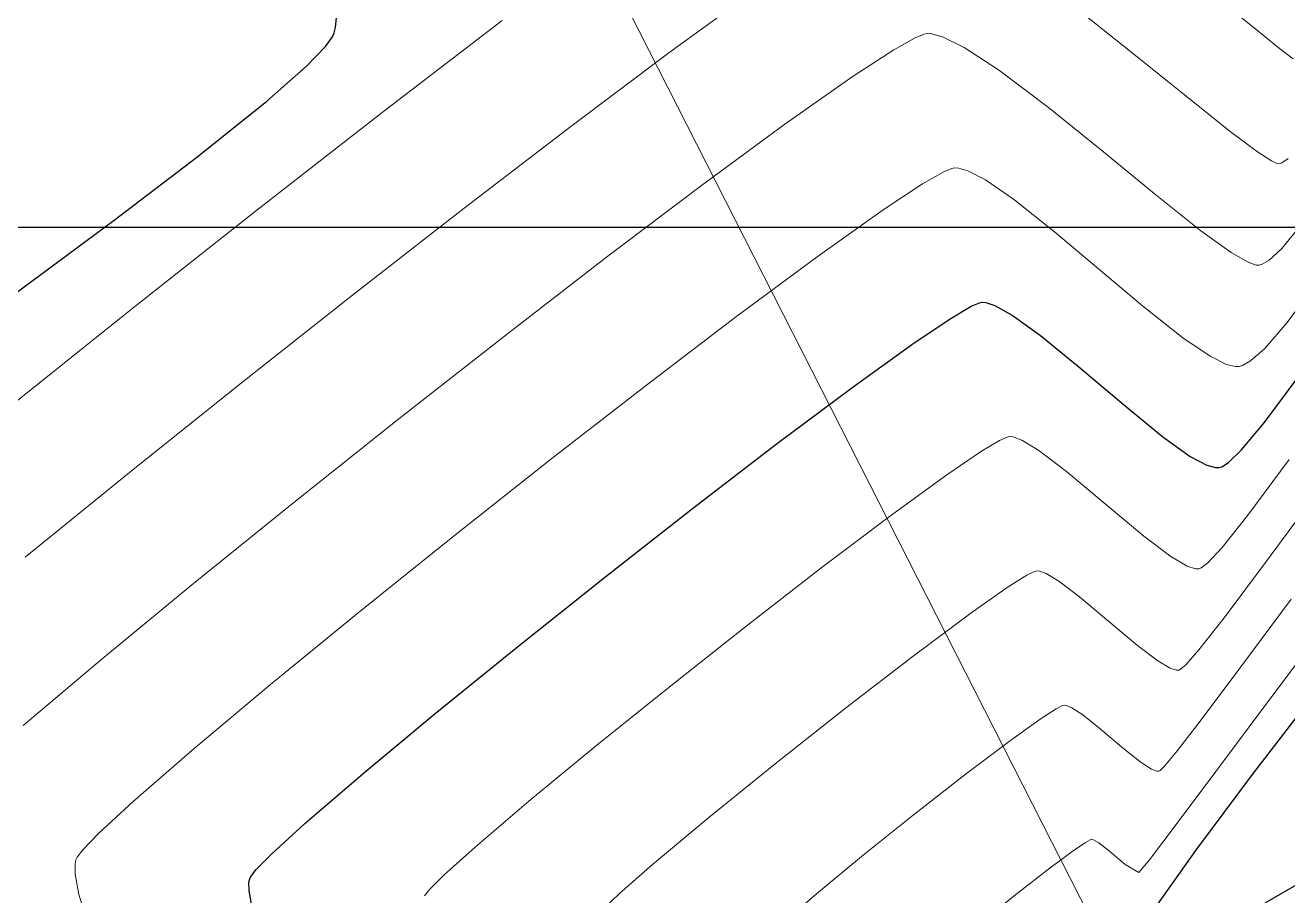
# Model space of a CAD drawing. Header units: millimetres. Extents: x 736950 to 740938, y 8500595 to 8502163.
# Drawn here: x 737742.73 to 737764.43, y 8501288.51 to 8501303.47 of the extents above; entities that cross this region are included whole.
import ezdxf

# ---------------------------------------------------------------- set-up
doc = ezdxf.new("R2010")
doc.units = ezdxf.units.MM
for name, color, linetype, lineweight in [('CONT-MJR', 80, 'Continuous', 30), ('CONT-MNR', 96, 'Continuous', 15), ('pista', 251, 'Continuous', 5)]:
    doc.layers.add(name, color=color, linetype=linetype, lineweight=lineweight)
doc.layers.add('Cuadricula Coordenadas', color=5, linetype='Continuous')

msp = doc.modelspace()

# ---------------------------------------------------------------- hatches: boundary and pattern name
at = {"layer": 'pista'}
h = msp.add_hatch(dxfattribs=at)
h.set_pattern_fill('HONEY', color=256, scale=3, angle=9.94991650582834, style=0)
h.set_pattern_definition([(9.94991650582834, (1479841.21072825, -18.49207214638591), (0.4979252195647159, 0.4170677100899267), [0.375, -0.75]), (129.9499165058283, (1479841.21072825, -18.49207214638591), (-0.6101538418184378, 0.222682034283025), [0.3749999999999999, -0.7499999999999998]), (69.94991650582834, (1479841.21072825, -18.49207214638591), (-0.112228622253722, 0.6397497443729518), [-0.75, 0.375])])
h.paths.add_polyline_path([(737744.7999806425, 8501250.923935566), (737743.4751223363, 8501250.754223157), (737756.465848178, 8501242.026572531), (737763.5739612179, 8501242.006896213), (737770.002546867, 8501243.455222024), (737769.8468594846, 8501244.342704736), (737763.4750639071, 8501242.907173423), (737756.7405500773, 8501242.925815564)])
h.paths.add_polyline_path([(737794.2809870465, 8501256.017245878), (737809.7820272583, 8501263.709828075), (737823.391616501, 8501273.483615467), (737837.0791595323, 8501280.557800073), (737851.5530432165, 8501285.77819753), (737870.8510758049, 8501293.050216693, -0.9976846880626209), (737871.0089264096, 8501292.63424804), (737865.2748787645, 8501289.581801567, 0.7845063948290762), (737866.1540430214, 8501286.121818589), (737883.2588851704, 8501291.348365877), (737897.4188924351, 8501296.516943583), (737903.2981396064, 8501301.44146652, -0.5512150924587264), (737904.1219025984, 8501301.177325813), (737906.855912117, 8501297.98174819, 0.5618964424650519), (737910.2738656431, 8501298.536066804), (737914.22079628, 8501308.558674501), (737925.6412323939, 8501300.72656757, 0.340189525830376), (737928.7023693406, 8501300.894137181), (737936.9171069289, 8501306.117412793, -0.358727273887905), (737938.1716059428, 8501305.962964654), (737943.1732157968, 8501301.051021611, 0.3417074120720416), (737946.0555081918, 8501300.709858142), (737955.8779356404, 8501307.072689936), (737971.8320576148, 8501314.464803053), (737988.5677626224, 8501323.411181662), (738023.1375471824, 8501336.282937778), (738044.4246208373, 8501357.728329657), (738061.4456776979, 8501362.208386911), (738078.9085143938, 8501363.070318012), (738112.0997810266, 8501372.051506756), (738118.6561313582, 8501373.365123207), (738128.3493353954, 8501376.976906104), (738155.2251721952, 8501366.826195797), (738176.6167526407, 8501363.543890122), (738193.8053773039, 8501353.328603027), (738204.7313956148, 8501340.877429372), (738207.705198212, 8501335.751671141), (738214.35685511, 8501331.742925933), (738229.9282901662, 8501313.374534177), (738233.5603594936, 8501308.186787868), (738234.53883727, 8501308.358438132), (738230.6417003467, 8501313.924784988), (738214.9478837823, 8501332.43754055), (738208.3676942562, 8501336.403214611), (738205.4657963786, 8501341.405035153), (738194.387784551, 8501354.029418997), (738176.9261677533, 8501364.406946706), (738155.4549153853, 8501367.70147717), (738128.3514754312, 8501377.93815071), (738118.4090486554, 8501374.233504975), (738111.8936108743, 8501372.928085677), (738078.7671659255, 8501363.964436961), (738061.3074614278, 8501363.102660457), (738043.958527311, 8501358.536303693), (738022.6381405202, 8501337.057350922), (737988.196920163, 8501324.233464561), (737971.4304040315, 8501315.270615296), (737955.4419368334, 8501307.862588815), (737945.5806043665, 8501301.47455489, -0.3391433520832071), (737943.8038299843, 8501301.693147572), (737938.8116631231, 8501306.59581691, 0.3560082385246841), (737936.4342009705, 8501306.876887502), (737928.158540546, 8501301.61487459, -0.3502196171718997), (737926.1502499409, 8501301.468794718), (737914.5128481541, 8501309.44969617, 0.4302069892023044), (737913.4330382891, 8501309.014522241), (737909.4507249827, 8501298.90206584, -0.5704007069138802), (737907.5397775185, 8501298.566836312), (737904.9064502402, 8501301.644734057, 0.4931454261128044), (737902.7202336333, 8501302.131411942), (737896.9620044216, 8501297.308254998), (737882.9728831241, 8501292.20205278), (737866.0373022418, 8501287.027224885, -0.7384715771871906), (737865.6977918843, 8501288.787355538), (737871.5108758068, 8501291.881875956, 0.9119586051647783), (737870.5337161538, 8501293.892406015), (737851.2416702455, 8501286.62264278), (737836.7183275839, 8501281.384406622), (737822.9200107896, 8501274.252970394), (737809.3164408724, 8501264.483505804), (737793.8201376351, 8501256.79327439), (737778.9884914039, 8501246.402265295), (737769.846859484, 8501244.34270474), (737770.0025468671, 8501243.455222024), (737779.3594973255, 8501245.563292695)])
h.paths.add_polyline_path([(738260.5182952256, 8501271.251537092), (738234.538837269, 8501308.358438132), (738233.56035949, 8501308.186787868), (738259.6897886079, 8501270.86568047), (738269.3749442189, 8501234.589470252), (738274.5057655985, 8501215.583008338), (738279.7983711922, 8501189.602392923), (738280.7089290785, 8501189.641305126), (738275.382018582, 8501215.790318219), (738270.2441657205, 8501234.822827347)])

# ---------------------------------------------------------------- linework, layer by layer
at = {"layer": 'CONT-MJR', "extrusion": (0.9941937510902245, -0.1076047642678928, 0), "elevation": -181316.2348499513}
msp.add_lwpolyline([(8531327.953847555, 3635), (8531328.18299031, 3635)], dxfattribs=at)
at = {"layer": 'CONT-MJR', "extrusion": (0.9696750510233892, -0.2443978220500084, 0), "elevation": -1362324.149847804}
msp.add_lwpolyline([(8423805.763120042, 3635), (8423805.858628418, 3635)], dxfattribs=at)
at = {"layer": 'CONT-MJR'}
for points, elevation in [([(737747.891905222, 8501303.105022056), (737748.012897886, 8501303.2729474)], 3635), ([(737747.5652335699, 8501302.766130865), (737747.891905222, 8501303.105022056)], 3635), ([(737746.8865644041, 8501302.168613473), (737747.5652335699, 8501302.766130865)], 3635), ([(737745.7073074605, 8501301.223495154), (737746.8865644041, 8501302.168613473)], 3635), ([(737758.6566010884, 8501298.445606565), (737758.9901637194, 8501298.641049026)], 3630), ([(737759.1759263878, 8501298.711228222), (737759.2414795739, 8501298.705848806)], 3630), ([(737759.2414795739, 8501298.705848806), (737759.3999156401, 8501298.65479537)], 3630), ([(737759.3999156401, 8501298.65479537), (737759.6972886367, 8501298.490096716)], 3630), ([(737756.9376459208, 8501297.241886625), (737758.0110689349, 8501298.013355473)], 3630), ([(737760.1811662912, 8501298.141341092), (737760.874813999, 8501297.5735302)], 3630), ([(737760.874813999, 8501297.5735302), (737761.6001986746, 8501296.957341237)], 3630), ([(737763.2496629935, 8501295.87000693), (737763.2963404421, 8501295.884080833)], 3630), ([(737763.2963404421, 8501295.884080833), (737763.4123898518, 8501295.958944166)], 3630), ([(737747.540726685, 8501289.752536107), (737748.5387190903, 8501290.61140678)], 3630), ([(737746.6104127134, 8501288.84305737), (737746.7034414451, 8501288.960527124)], 3630), ([(737746.5793240637, 8501288.746347532), (737746.5913852573, 8501288.804943856)], 3630), ([(737746.5913852573, 8501288.804943856), (737746.6104127134, 8501288.84305737)], 3630), ([(737746.6338914266, 8501288.308000598), (737746.5796354302, 8501288.598212842)], 3630)]:
    msp.add_lwpolyline(points, dxfattribs=dict(at, elevation=elevation))
at = {"layer": 'CONT-MJR', "extrusion": (0.9116490604258923, -0.4109695738428673, 0), "elevation": -2821209.700402743}
msp.add_lwpolyline([(8053397.127642134, 3635.000000000013), (8053397.199343055, 3635.000000000013)], dxfattribs=at)
at = {"layer": 'CONT-MJR', "extrusion": (-0.6057958921950612, 0.7956200958997893, 0), "elevation": 6316882.775738817}
msp.add_lwpolyline([(-5737016.822986518, 3635.00000000001), (-5737018.669903839, 3635.00000000001)], dxfattribs=at)
at = {"layer": 'CONT-MJR', "extrusion": (0.5954868037701396, -0.8033650891939625, 0), "elevation": -6390330.758624112}
msp.add_lwpolyline([(5655087.905691524, 3635.00000000001), (5655089.992656049, 3635.00000000001)], dxfattribs=at)
at = {"layer": 'CONT-MJR', "extrusion": (0.3992494966258104, -0.9168423198369703, 0), "elevation": -7499800.462232252}
msp.add_lwpolyline([(4070547.8671268, 3630.000000000013), (4070548.021247437, 3630.000000000013)], dxfattribs=at)
at = {"layer": 'CONT-MJR', "extrusion": (0.1909107640993835, -0.9816073961370655, 0), "elevation": -8204091.523714694}
msp.add_lwpolyline([(2347179.251163641, 3630.00000000001), (2347179.296455014, 3630.00000000001)], dxfattribs=at)
at = {"layer": 'CONT-MJR', "extrusion": (0.5563889252048512, -0.8309219962844832, 0), "elevation": -6653435.12942673}
msp.add_lwpolyline([(5343047.42382926, 3630), (5343048.200715849, 3630)], dxfattribs=at)
at = {"layer": 'CONT-MJR', "extrusion": (0.584706249905146, 0.8112450932497904, 0), "elevation": 7328009.392275614}
msp.add_lwpolyline([(4372258.425045877, 3630.000000000013), (4372257.828582911, 3630.000000000013)], dxfattribs=at)
at = {"layer": 'CONT-MJR', "extrusion": (0.8004101159143012, -0.5994527890852247, 0), "elevation": -4505612.192887409}
msp.add_lwpolyline([(7246778.528644133, 3630), (7246779.507247021, 3630)], dxfattribs=at)
at = {"layer": 'CONT-MJR', "extrusion": (0.5991245758089043, -0.8006558203509174, 0), "elevation": -6364604.80493254}
msp.add_lwpolyline([(5684023.870428733, 3630), (5684025.490001209, 3630)], dxfattribs=at)
at = {"layer": 'CONT-MJR', "extrusion": (0.6323074160349808, 0.7747175818497771, 0), "elevation": 7052596.352449733}
msp.add_lwpolyline([(4803876.229154945, 3630.000000000009), (4803875.344431909, 3630.000000000009)], dxfattribs=at)
at = {"layer": 'CONT-MJR', "extrusion": (0.7670709284365662, -0.6415623046497233, 0), "elevation": -4888194.129057502}
msp.add_lwpolyline([(6994418.491921252, 3630), (6994419.091858957, 3630)], dxfattribs=at)
at = {"layer": 'CONT-MJR', "extrusion": (-0.608961795633577, 0.7931995533651853, 0), "elevation": 6293959.405790296}
msp.add_lwpolyline([(-5762150.269673052, 3630.000000000006), (-5762152.087617772, 3630.000000000006)], dxfattribs=at)
at = {"layer": 'CONT-MJR', "extrusion": (0.580452262827715, 0.8142942776282942, 0), "elevation": 7350792.797362581}
msp.add_lwpolyline([(4333841.123722752, 3630.000000000013), (4333840.544869255, 3630.000000000013)], dxfattribs=at)
at = {"layer": 'CONT-MJR', "extrusion": (0.4702465321071005, 0.8825350979089986, 0), "elevation": 7849622.530347715}
msp.add_lwpolyline([(3346603.464584323, 3630), (3346603.142191547, 3630)], dxfattribs=at)
at = {"layer": 'CONT-MJR', "extrusion": (0.6951167514285015, -0.71889686456646, 0), "elevation": -5598723.303093242}
msp.add_lwpolyline([(6439769.03387244, 3630.000000000013), (6439769.348267294, 3630.000000000013)], dxfattribs=at)
at = {"layer": 'CONT-MJR', "extrusion": (-0.2644541666445785, -0.9643982547393589, 0), "elevation": -8393739.449256934}
msp.add_lwpolyline([(-1536705.735740157, 3630.00000000001), (-1536705.582046474, 3630.00000000001)], dxfattribs=at)
at = {"layer": 'CONT-MJR', "extrusion": (0.005478814998428061, -0.9999849911804741, 0), "elevation": -8497126.20723394}
msp.add_lwpolyline([(784329.1440734155, 3630.000000000003), (784329.2040261952, 3630.000000000003)], dxfattribs=at)
at = {"layer": 'CONT-MJR', "extrusion": (0.616477457699994, -0.7873725574007214, 0), "elevation": -6238877.681926767}
msp.add_lwpolyline([(5821742.323709091, 3630.00000000001), (5821744.240516368, 3630.00000000001)], dxfattribs=at)
at = {"layer": 'CONT-MJR', "extrusion": (-0.6232243372475685, 0.7820431097211517, 0), "elevation": 6188592.951903369}
msp.add_lwpolyline([(-5875165.79975877, 3630.000000000013), (-5875167.715849616, 3630.000000000013)], dxfattribs=at)
at = {"layer": 'CONT-MJR', "extrusion": (0.6303151111432277, -0.7763393978566981, 0), "elevation": -6134872.800473151}
msp.add_lwpolyline([(5931236.808736547, 3630.000000000003), (5931238.624521681, 3630.000000000003)], dxfattribs=at)
at = {"layer": 'CONT-MJR', "extrusion": (-0.7913552869200303, 0.6113565325272289, 0), "elevation": 4613486.236471795}
msp.add_lwpolyline([(-7178577.989792775, 3625.000000000013), (-7178579.850262353, 3625.000000000013)], dxfattribs=at)
at = {"layer": 'CONT-MJR', "extrusion": (-0.6391080704019646, 0.7691169445195428, 0), "elevation": 6066985.614495234}
msp.add_lwpolyline([(-6000658.340505913, 3630.000000000003), (-6000659.956438488, 3630.000000000003)], dxfattribs=at)
at = {"layer": 'CONT-MJR', "extrusion": (0.8014925576745633, -0.5980047491385724, 0), "elevation": -4492499.934311312}
msp.add_lwpolyline([(7254905.782928022, 3625), (7254907.411529435, 3625)], dxfattribs=at)
at = {"layer": 'CONT-MJR', "extrusion": (-0.6742823805080728, 0.7384736090994496, 0), "elevation": 5780527.957580343}
msp.add_lwpolyline([(-6277076.209317401, 3630.00000000001), (-6277076.980733612, 3630.00000000001)], dxfattribs=at)
at = {"layer": 'CONT-MJR', "extrusion": (-0.816472339684691, 0.5773845499576574, 0), "elevation": 4306150.129232092}
msp.add_lwpolyline([(-7367039.129762419, 3625), (-7367040.426349245, 3625)], dxfattribs=at)
at = {"layer": 'CONT-MJR', "extrusion": (0.4974678147356397, -0.8674824340020652, 0), "elevation": -7007704.479083553}
msp.add_lwpolyline([(4869116.508143382, 3625), (4869114.698212318, 3625)], dxfattribs=at)
at = {"layer": 'CONT-MJR', "extrusion": (0.712644778076158, -0.7015250674642949, 0), "elevation": -5438115.975816811}
msp.add_lwpolyline([(6575946.990539462, 3630.000000000003), (6575947.372015109, 3630.000000000003)], dxfattribs=at)
at = {"layer": 'CONT-MJR', "extrusion": (0.9999977909850106, 0.002101909869416191, 0), "elevation": 755613.8923495171}
msp.add_lwpolyline([(8499719.141922042, 3630.000000000013), (8499719.290057056, 3630.000000000013)], dxfattribs=at)
at = {"layer": 'CONT-MNR', "extrusion": (0.5892653200999173, -0.8079395908900258, 0), "elevation": -6433806.539505118}
msp.add_lwpolyline([(5605583.529536228, 3633), (5605585.35109826, 3633)], dxfattribs=at)
at = {"layer": 'CONT-MNR', "extrusion": (0.6290634550272215, 0.777353953839057, 0), "elevation": 7072622.108019611}
msp.add_lwpolyline([(4774356.817920438, 3634.000000000006), (4774355.731120824, 3634.000000000006)], dxfattribs=at)
at = {"layer": 'CONT-MNR', "extrusion": (0.621961564111384, 0.7830477717024171, 0), "elevation": 7115785.827087326}
msp.add_lwpolyline([(4709782.195230919, 3633.000000000003), (4709780.971031699, 3633.000000000003)], dxfattribs=at)
at = {"layer": 'CONT-MNR', "extrusion": (0.6081290083303771, -0.7938382135089694, 0), "elevation": -6300011.881666721}
msp.add_lwpolyline([(5755541.582636121, 3634), (5755544.180510369, 3634)], dxfattribs=at)
at = {"layer": 'CONT-MNR', "extrusion": (0.6261629541824916, 0.7796922179998046, 0), "elevation": 7090360.516736599}
msp.add_lwpolyline([(4747972.606580276, 3634.000000000004), (4747971.971732622, 3634.000000000004)], dxfattribs=at)
at = {"layer": 'CONT-MNR', "extrusion": (0.4884291027747221, -0.872603582139496, 0), "elevation": -7057925.18200705}
msp.add_lwpolyline([(4796053.799584357, 3632.00000000001), (4796054.216950898, 3632.00000000001)], dxfattribs=at)
at = {"layer": 'CONT-MNR'}
for points, elevation in [([(737758.0257477667, 8501303.254336149), (737758.183629079, 8501303.318294646)], 3632), ([(737758.183629079, 8501303.318294646), (737758.2354440904, 8501303.32737617)], 3632), ([(737758.2354440904, 8501303.32737617), (737758.315573852, 8501303.32193755)], 3632), ([(737756.9613072097, 8501302.59563609), (737757.6615522288, 8501303.050482184)], 3632), ([(737761.7883240308, 8501302.975177279), (737762.6832896484, 8501302.252876583)], 3633), ([(737764.2897375706, 8501303.07390836), (737764.5266066361, 8501302.891675983)], 3634), ([(737750.2760536773, 8501300.327677898), (737752.1092019889, 8501301.73198251)], 3633), ([(737763.9094041785, 8501301.296709623), (737764.1507815808, 8501301.13900763)], 3633), ([(737758.5064719098, 8501300.94710712), (737758.6572014466, 8501301.010367323)], 3631), ([(737758.7056852392, 8501301.019302195), (737758.7738915801, 8501301.014574355)], 3631), ([(737758.7738915801, 8501301.014574355), (737758.9356769564, 8501300.96771158)], 3631), ([(737764.1507815808, 8501301.13900763), (737764.2520943531, 8501301.092953572)], 3633), ([(737764.2831815064, 8501301.089496076), (737764.3299269241, 8501301.10440605)], 3633), ([(737758.1548097518, 8501300.745776793), (737758.5064719098, 8501300.94710712)], 3631), ([(737758.9356769564, 8501300.96771158), (737759.2348688729, 8501300.814043386)], 3631), ([(737762.1347974541, 8501300.579575919), (737762.936621994, 8501299.940438941)], 3632), ([(737756.3441967543, 8501299.493624376), (737757.4762772184, 8501300.298349435)], 3631), ([(737764.3268669092, 8501299.633671405), (737764.6588054269, 8501300.036176587)], 3632), ([(737763.4561464348, 8501299.56615487), (737763.7484718201, 8501299.398010653)], 3632), ([(737763.8876602872, 8501299.351174893), (737763.9386753354, 8501299.34966636)], 3632), ([(737763.9386753354, 8501299.34966636), (737763.9920872924, 8501299.364135118)], 3632), ([(737763.9920872924, 8501299.364135118), (737764.1133126214, 8501299.434998877)], 3632), ([(737742.3977396564, 8501296.86018359), (737744.5306511382, 8501298.569057496)], 3634), ([(737763.380978278, 8501297.644306742), (737763.5318658182, 8501297.608549168)], 3631), ([(737763.5318658182, 8501297.608549168), (737763.5941691648, 8501297.609836644)], 3631), ([(737763.654765229, 8501297.625753278), (737763.7925366855, 8501297.702683654)], 3631), ([(737747.351492633, 8501295.272412222), (737749.1547151125, 8501296.707623692)], 3632), ([(737759.170539114, 8501296.152301297), (737759.4779816564, 8501296.336776523)], 3629), ([(737759.6066590378, 8501296.395010587), (737759.6461675361, 8501296.40315425)], 3629), ([(737759.6461675361, 8501296.40315425), (737759.7080863258, 8501296.397048801)], 3629), ([(737759.7080863258, 8501296.397048801), (737759.8612664485, 8501296.341572214)], 3629), ([(737759.8612664485, 8501296.341572214), (737760.1534610268, 8501296.166222636)], 3629), ([(737758.5742482172, 8501295.746715574), (737759.170539114, 8501296.152301297)], 3629), ([(737757.5877123277, 8501295.02965961), (737758.5742482172, 8501295.746715574)], 3629), ([(737764.0493075876, 8501294.237303834), (737764.9061508062, 8501295.398955746)], 3628), ([(737756.4088421739, 8501294.139409468), (737757.5877123277, 8501295.02965961)], 3629), ([(737763.301243604, 8501294.494950071), (737763.7471166765, 8501295.053797096)], 3629), ([(737763.0575101228, 8501294.232407706), (737763.301243604, 8501294.494950071)], 3629), ([(737762.4236952395, 8501294.340785392), (737762.7045883583, 8501294.176952317)], 3629), ([(737760.0784674317, 8501294.086159976), (737760.1164086851, 8501294.095080273)], 3628), ([(737762.7045883583, 8501294.176952317), (737762.8484402926, 8501294.13098141)], 3629), ([(737762.8484402926, 8501294.13098141), (737762.9051568228, 8501294.130177213)], 3629), ([(737762.9051568228, 8501294.130177213), (737762.9450289077, 8501294.144992203)], 3629), ([(737762.9450289077, 8501294.144992203), (737763.0575101228, 8501294.232407706)], 3629), ([(737763.3359879622, 8501293.285277303), (737764.0493075876, 8501294.237303834)], 3628), ([(737744.0534538219, 8501292.58254197), (737745.628142611, 8501293.879128244)], 3632), ([(737760.4968788036, 8501293.917381562), (737760.8535104032, 8501293.646705471)], 3628), ([(737759.0053233121, 8501293.382866906), (737759.6271153538, 8501293.819751786)], 3628), ([(737760.8535104032, 8501293.646705471), (737761.3536655518, 8501293.227289999)], 3628), ([(737763.6258492678, 8501292.4479357), (737764.4907575409, 8501293.610684931)], 3627), ([(737746.9478817981, 8501292.139752675), (737748.4557049325, 8501293.372883817)], 3631), ([(737762.9057520841, 8501292.738467867), (737763.3359879622, 8501293.285277303)], 3628), ([(737753.7982487346, 8501292.097417384), (737755.1186751706, 8501293.140487833)], 3629), ([(737742.6962150423, 8501291.437423604), (737744.0534538219, 8501292.58254197)], 3632), ([(737762.4102243036, 8501292.425428824), (737762.5181132543, 8501292.390950644)], 3628), ([(737762.5181132543, 8501292.390950644), (737762.5606506517, 8501292.390347496)], 3628), ([(737762.5606506517, 8501292.390347496), (737762.5898355575, 8501292.403322704)], 3628), ([(737745.6351814506, 8501291.04044053), (737746.9478817981, 8501292.139752675)], 3631), ([(737760.1931159748, 8501291.55784283), (737760.4526009063, 8501291.725773826)], 3627), ([(737760.557308629, 8501291.779569091), (737760.5866498334, 8501291.787006302)], 3627), ([(737760.6244141948, 8501291.782439247), (737760.7206497617, 8501291.742769375)], 3627), ([(737763.195832, 8501290.64999938), (737764.0549556746, 8501291.801029462)], 3626), ([(737760.9073250041, 8501291.620774679), (737761.2087795774, 8501291.380245984)], 3627), ([(737762.0906690819, 8501290.686067972), (737762.1814799481, 8501290.651926022)], 3627), ([(737762.1814799481, 8501290.651926022), (737762.2161444806, 8501290.65051778)], 3627), ([(737762.2161444806, 8501290.65051778), (737762.2364315339, 8501290.661875684)], 3627), ([(737750.4657869914, 8501289.348539958), (737751.3907672288, 8501290.136920765)], 3629), ([(737757.1044458487, 8501289.185048327), (737757.9921558304, 8501289.895648444)], 3627), ([(737761.0903563219, 8501289.472185079), (737761.1837143557, 8501289.419699423)], 3626), ([(737743.589762455, 8501289.061445372), (737743.6042358874, 8501289.131760962)], 3631), ([(737743.6042358874, 8501289.131760962), (737743.6245133504, 8501289.173378652)], 3631), ([(737756.3317669019, 8501288.547077715), (737757.1044458487, 8501289.185048327)], 3627), ([(737749.6827026288, 8501288.618682316), (737749.9335139716, 8501288.8687764)], 3629), ([(737759.7596439742, 8501288.533253392), (737760.3498908569, 8501288.990998868)], 3626), ([(737743.8380274511, 8501287.950145448), (737743.6552432904, 8501288.535429053)], 3631), ([(737752.6765694413, 8501288.291676966), (737752.9473917282, 8501288.55129811)], 3628)]:
    msp.add_lwpolyline(points, dxfattribs=dict(at, elevation=elevation))
at = {"layer": 'CONT-MNR', "extrusion": (-0.269946772303983, -0.9628752463962618, 0), "elevation": -8384850.006829569}
msp.add_lwpolyline([(-1584530.172245107, 3632.00000000001), (-1584529.971867427, 3632.00000000001)], dxfattribs=at)
at = {"layer": 'CONT-MNR', "extrusion": (0.4405296765814873, 0.8977380486818025, 0), "elevation": 7956947.924078802}
msp.add_lwpolyline([(3082762.495274986, 3632.000000000013), (3082762.092314703, 3632.000000000013)], dxfattribs=at)
at = {"layer": 'CONT-MNR', "extrusion": (-0.6003032582273957, 0.7997724664937977, 0), "elevation": 6356232.059677568}
msp.add_lwpolyline([(-5693392.952920783, 3633.00000000001), (-5693395.059005983, 3633.00000000001)], dxfattribs=at)
at = {"layer": 'CONT-MNR', "extrusion": (0.5446728895853834, 0.8386485815588723, 0), "elevation": 7531443.033792218}
msp.add_lwpolyline([(4011708.889370841, 3632.000000000004), (4011708.184437405, 3632.000000000004)], dxfattribs=at)
at = {"layer": 'CONT-MNR', "extrusion": (0.5752281794298864, -0.8179929960517869, 0), "elevation": -6529627.386832734}
msp.add_lwpolyline([(5493667.410757268, 3632.00000000001), (5493668.842008069, 3632.00000000001)], dxfattribs=at)
at = {"layer": 'CONT-MNR', "extrusion": (0.6019844238972204, 0.798507829257254, 0), "elevation": 7232476.474303823}
msp.add_lwpolyline([(4528545.105989482, 3632.00000000001), (4528544.031717765, 3632.00000000001)], dxfattribs=at)
at = {"layer": 'CONT-MNR', "extrusion": (0.6231270137842744, 0.7821206586533134, 0), "elevation": 7108763.975150484}
msp.add_lwpolyline([(4720371.650328174, 3633), (4720370.677321301, 3633)], dxfattribs=at)
at = {"layer": 'CONT-MNR', "extrusion": (-0.6143654098454876, 0.78902163670294, 0), "elevation": 6254463.809597414}
msp.add_lwpolyline([(-5805002.956340298, 3634.000000000013), (-5805005.691042148, 3634.000000000013)], dxfattribs=at)
at = {"layer": 'CONT-MNR', "extrusion": (0.628634682302504, 0.7777007369203336, 0), "elevation": 7075250.600513799}
msp.add_lwpolyline([(4770456.575475122, 3632), (4770455.396236434, 3632)], dxfattribs=at)
at = {"layer": 'CONT-MNR', "extrusion": (0.5924638050496184, -0.8055970703187344, 0), "elevation": -6411530.198823755}
msp.add_lwpolyline([(5631045.718327131, 3632.000000000003), (5631047.499396853, 3632.000000000003)], dxfattribs=at)
at = {"layer": 'CONT-MNR', "extrusion": (0.6011328965116965, 0.79914907290909, 0), "elevation": 7237301.20558827}
msp.add_lwpolyline([(4520829.110384803, 3633), (4520828.528383565, 3633)], dxfattribs=at)
at = {"layer": 'CONT-MNR', "extrusion": (0.6351467886852077, 0.7723914531006076, 0), "elevation": 7034919.15863383}
msp.add_lwpolyline([(4829733.758608119, 3632), (4829732.595426531, 3632)], dxfattribs=at)
at = {"layer": 'CONT-MNR', "extrusion": (0.1812340098783072, -0.9834400000322489, 0), "elevation": -8226812.506142742}
msp.add_lwpolyline([(2266266.245153357, 3631), (2266266.294453561, 3631)], dxfattribs=at)
at = {"layer": 'CONT-MNR', "extrusion": (-0.1105378387624988, -0.9938719163965325, 0), "elevation": -8530755.275060445}
msp.add_lwpolyline([(-206472.2784064863, 3633.000000000013), (-206472.2471276539, 3633.000000000013)], dxfattribs=at)
at = {"layer": 'CONT-MNR', "extrusion": (0.5807415184922191, -0.8140880104137093, 0), "elevation": -6492356.924762635}
msp.add_lwpolyline([(5537663.608036764, 3633), (5537663.743482702, 3633)], dxfattribs=at)
at = {"layer": 'CONT-MNR', "extrusion": (0.5649703145749656, 0.8251112310767952, 0), "elevation": 7431330.847433957}
msp.add_lwpolyline([(4194249.164685572, 3631.000000000003), (4194248.576831499, 3631.000000000003)], dxfattribs=at)
at = {"layer": 'CONT-MNR', "extrusion": (-0.6030623852117013, 0.797694026267449, 0), "elevation": 6336524.896083994}
msp.add_lwpolyline([(-5715314.886762769, 3632), (-5715316.930287153, 3632)], dxfattribs=at)
at = {"layer": 'CONT-MNR', "extrusion": (0.5504958218288327, -0.8348379184901691, 0), "elevation": -6691075.437320312}
msp.add_lwpolyline([(5295838.210199407, 3631.00000000001), (5295839.022970989, 3631.00000000001)], dxfattribs=at)
at = {"layer": 'CONT-MNR', "extrusion": (0.6221087421484456, 0.7829308481229227, 0), "elevation": 7114897.167823424}
msp.add_lwpolyline([(4711118.506212177, 3631.00000000001), (4711117.608035774, 3631.00000000001)], dxfattribs=at)
at = {"layer": 'CONT-MNR', "extrusion": (-0.6198779356760038, 0.7846982508340746, 0), "elevation": 6213642.560241357}
msp.add_lwpolyline([(-5848674.250317085, 3634.000000000013), (-5848677.030084725, 3634.000000000013)], dxfattribs=at)
at = {"layer": 'CONT-MNR', "extrusion": (0.6143654092563363, -0.7890216371616778, 0), "elevation": -6254461.652270831}
msp.add_lwpolyline([(5805003.354807125, 3633), (5805005.785653209, 3633)], dxfattribs=at)
at = {"layer": 'CONT-MNR', "extrusion": (0.6452576258870397, 0.7639650490923136, 0), "elevation": 6970741.552243673}
msp.add_lwpolyline([(4921905.427501624, 3631.000000000006), (4921904.436520318, 3631.000000000006)], dxfattribs=at)
at = {"layer": 'CONT-MNR', "extrusion": (0.5845376418705766, 0.8113665911512413, 0), "elevation": 7328920.960260728}
msp.add_lwpolyline([(4370733.621053936, 3632), (4370732.980746033, 3632)], dxfattribs=at)
at = {"layer": 'CONT-MNR', "extrusion": (-0.610708372958876, 0.791855594914832, 0), "elevation": 6281249.794333707}
msp.add_lwpolyline([(-5776006.181479359, 3632.000000000013), (-5776008.399814467, 3632.000000000013)], dxfattribs=at)
at = {"layer": 'CONT-MNR', "extrusion": (0.5957434227322129, -0.8031748092858166, 0), "elevation": -6388516.109839189}
msp.add_lwpolyline([(5657138.852354616, 3631.000000000003), (5657140.569053043, 3631.000000000003)], dxfattribs=at)
at = {"layer": 'CONT-MNR', "extrusion": (0.6811358780376668, -0.7321570293658709, 0), "elevation": -5721768.532972663}
msp.add_lwpolyline([(6330699.2366948, 3632.000000000003), (6330699.528373057, 3632.000000000003)], dxfattribs=at)
at = {"layer": 'CONT-MNR', "extrusion": (0.644866730161354, 0.7642950348726619, 0), "elevation": 6973258.472429862}
msp.add_lwpolyline([(4918337.864268773, 3631), (4918336.878666253, 3631)], dxfattribs=at)
at = {"layer": 'CONT-MNR', "extrusion": (-0.3189205651926116, -0.9477814479600375, 0), "elevation": -8292661.884629584}
msp.add_lwpolyline([(-2012000.415106121, 3632), (-2012000.268248985, 3632)], dxfattribs=at)
at = {"layer": 'CONT-MNR', "extrusion": (0.8038996460945742, -0.5947649611476944, 0), "elevation": -4463185.8357618}
msp.add_lwpolyline([(7272987.172692023, 3631.000000000003), (7272988.091070878, 3631.000000000003)], dxfattribs=at)
at = {"layer": 'CONT-MNR', "extrusion": (0.6198779358507766, -0.7846982506960115, 0), "elevation": -6213640.394506417}
msp.add_lwpolyline([(5848674.94854732, 3633), (5848677.419451891, 3633)], dxfattribs=at)
at = {"layer": 'CONT-MNR', "extrusion": (0.620336645024245, 0.7843356722985791, 0), "elevation": 7125532.553247229}
msp.add_lwpolyline([(4695014.079635687, 3631.000000000009), (4695013.19754129, 3631.000000000009)], dxfattribs=at)
at = {"layer": 'CONT-MNR', "extrusion": (0.6059354185369707, -0.7955138393280321, 0), "elevation": -6315868.722139198}
msp.add_lwpolyline([(5738130.18127015, 3631), (5738132.13207911, 3631)], dxfattribs=at)
at = {"layer": 'CONT-MNR', "extrusion": (0.7580884817750329, -0.6521517107238359, 0), "elevation": -4984845.563115396}
msp.add_lwpolyline([(6925870.111184925, 3631.000000000003), (6925870.698372604, 3631.000000000003)], dxfattribs=at)
at = {"layer": 'CONT-MNR', "extrusion": (0.6169743613329576, -0.7869832510656052, 0), "elevation": -6235205.807684737}
msp.add_lwpolyline([(5825678.33493671, 3632.00000000001), (5825680.640330323, 3632.00000000001)], dxfattribs=at)
at = {"layer": 'CONT-MNR', "extrusion": (-0.5591288336589229, -0.8290807845868897, 0), "elevation": -7460767.255765675}
msp.add_lwpolyline([(-4141656.075505024, 3631), (-4141655.507991504, 3631)], dxfattribs=at)
at = {"layer": 'CONT-MNR', "extrusion": (-0.4390426687725288, -0.8984662124961047, 0), "elevation": -7962038.299489683}
msp.add_lwpolyline([(-3069577.252496026, 3631), (-3069576.935160169, 3631)], dxfattribs=at)
at = {"layer": 'CONT-MNR', "extrusion": (-0.6639471631786458, 0.747779489225954, 0), "elevation": 5867259.87671991}
msp.add_lwpolyline([(-6196097.124986435, 3631), (-6196097.451150091, 3631)], dxfattribs=at)
at = {"layer": 'CONT-MNR', "extrusion": (0.2540499417091407, -0.9671911016534336, 0), "elevation": -8034950.602647812}
msp.add_lwpolyline([(2873312.545635331, 3631.000000000013), (2873312.608286925, 3631.000000000013)], dxfattribs=at)
at = {"layer": 'CONT-MNR', "extrusion": (-0.6252626217659393, 0.780414411593215, 0), "elevation": 6173249.671944928}
msp.add_lwpolyline([(-5891288.948057264, 3633), (-5891291.377434895, 3633)], dxfattribs=at)
at = {"layer": 'CONT-MNR', "extrusion": (0.6134657277220188, -0.7897213438362256, 0), "elevation": -6261069.484613118}
msp.add_lwpolyline([(5797872.053965804, 3631.00000000001), (5797874.145007477, 3631.00000000001)], dxfattribs=at)
at = {"layer": 'CONT-MNR', "extrusion": (0.4123022641355986, -0.9110471134846205, 0), "elevation": -7440901.585338295}
msp.add_lwpolyline([(4177237.370601739, 3629), (4177237.511842933, 3629)], dxfattribs=at)
at = {"layer": 'CONT-MNR', "extrusion": (0.6045679036959295, 0.7965536076251927, 0), "elevation": 7217764.240103184}
msp.add_lwpolyline([(4551945.290109968, 3629.000000000003), (4551944.69315228, 3629.000000000003)], dxfattribs=at)
at = {"layer": 'CONT-MNR', "extrusion": (-0.8025051876194349, 0.5966451406354499, 0), "elevation": 4480197.148657543}
msp.add_lwpolyline([(-7262516.536809788, 3629.000000000013), (-7262517.727888485, 3629.000000000013)], dxfattribs=at)
at = {"layer": 'CONT-MNR', "extrusion": (-0.6198765600044841, 0.7846993375535674, 0), "elevation": 6213646.319846667}
msp.add_lwpolyline([(-5848665.305553105, 3631.000000000013), (-5848667.442859715, 3631.000000000013)], dxfattribs=at)
at = {"layer": 'CONT-MNR', "extrusion": (0.6425497623864305, 0.766243957794867, 0), "elevation": 6988114.461096831}
msp.add_lwpolyline([(4897200.975438816, 3629.00000000001), (4897200.10512392, 3629.00000000001)], dxfattribs=at)
at = {"layer": 'CONT-MNR', "extrusion": (0.6310824823042054, -0.775715734356834, 0), "elevation": -6129011.256728769}
msp.add_lwpolyline([(5937296.574243856, 3633), (5937298.880514763, 3633)], dxfattribs=at)
at = {"layer": 'CONT-MNR', "extrusion": (0.6287050000186718, -0.7776438921199871, 0), "elevation": -6147154.895065942}
msp.add_lwpolyline([(5918509.350099386, 3632.00000000001), (5918511.56621661, 3632.00000000001)], dxfattribs=at)
at = {"layer": 'CONT-MNR', "extrusion": (0.6419996036791185, 0.7667049685999529, 0), "elevation": 6991627.764261682}
msp.add_lwpolyline([(4892182.927591886, 3629.000000000009), (4892182.063649621, 3629.000000000009)], dxfattribs=at)
at = {"layer": 'CONT-MNR', "extrusion": (0.6261158830014463, -0.7797300180532484, 0), "elevation": -6166797.609338015}
msp.add_lwpolyline([(5898039.42350306, 3631.000000000006), (5898041.513077661, 3631.000000000006)], dxfattribs=at)
at = {"layer": 'CONT-MNR', "extrusion": (0.6017197947348147, 0.7987072609062049, 0), "elevation": 7233971.771235079}
msp.add_lwpolyline([(4526141.463859018, 3629), (4526140.881088478, 3629)], dxfattribs=at)
at = {"layer": 'CONT-MNR', "extrusion": (0.6122048688759912, -0.7906991833336686, 0), "elevation": -6270308.26777273}
msp.add_lwpolyline([(5787875.422185412, 3629), (5787877.053864095, 3629)], dxfattribs=at)
at = {"layer": 'CONT-MNR', "extrusion": (0.4410861476720794, -0.8974647682955608, 0), "elevation": -7304196.176330534}
msp.add_lwpolyline([(4411916.590743883, 3628), (4411916.736571223, 3628)], dxfattribs=at)
at = {"layer": 'CONT-MNR', "extrusion": (-0.09812818957766273, -0.9951737830199358, 0), "elevation": -8532660.06973187}
msp.add_lwpolyline([(-100017.0726098426, 3628.000000000006), (-100017.0259455388, 3628.000000000006)], dxfattribs=at)
at = {"layer": 'CONT-MNR', "extrusion": (-0.3405215188094746, -0.9402367229733631, 0), "elevation": -8244452.107855712}
msp.add_lwpolyline([(-2201204.377687188, 3628.00000000001), (-2201204.255499776, 3628.00000000001)], dxfattribs=at)
at = {"layer": 'CONT-MNR', "extrusion": (0.5333874431159182, -0.8458710513584581, 0), "elevation": -6797486.620079395}
msp.add_lwpolyline([(5158532.885132454, 3628), (5158533.264004833, 3628)], dxfattribs=at)
at = {"layer": 'CONT-MNR', "extrusion": (-0.5145665944907385, -0.8574504182949613, 0), "elevation": -7669064.93193596}
msp.add_lwpolyline([(-3741889.068760182, 3628.00000000001), (-3741888.813181636, 3628.00000000001)], dxfattribs=at)
at = {"layer": 'CONT-MNR', "extrusion": (0.5970221967307399, -0.8022247170280917, 0), "elevation": -6379489.176427184}
msp.add_lwpolyline([(5667308.100879242, 3628), (5667309.359772125, 3628)], dxfattribs=at)
at = {"layer": 'CONT-MNR', "extrusion": (0.6419996037180349, 0.7667049685673664, 0), "elevation": 6991626.25330311}
msp.add_lwpolyline([(4892181.58753863, 3628.000000000003), (4892180.939581933, 3628.000000000003)], dxfattribs=at)
at = {"layer": 'CONT-MNR', "extrusion": (-0.7993444090982665, 0.60087312774274, 0), "elevation": 4518470.221775805}
msp.add_lwpolyline([(-7238762.666503218, 3626.000000000003), (-7238764.31068248, 3626.000000000003)], dxfattribs=at)
at = {"layer": 'CONT-MNR', "extrusion": (0.6017197939206966, 0.7987072615195348, 0), "elevation": 7233970.209310415}
msp.add_lwpolyline([(4526140.411243942, 3628.000000000003), (4526139.974166041, 3628.000000000003)], dxfattribs=at)
at = {"layer": 'CONT-MNR', "extrusion": (-0.6103001297850748, 0.7921702794124007, 0), "elevation": 6284217.558739915}
msp.add_lwpolyline([(-5772768.48308972, 3628), (-5772769.953572374, 3628)], dxfattribs=at)
at = {"layer": 'CONT-MNR', "extrusion": (-0.5038222819144831, -0.8638073328274559, 0), "elevation": -7715179.876625863}
msp.add_lwpolyline([(-3645856.213050867, 3628), (-3645855.969165651, 3628)], dxfattribs=at)
at = {"layer": 'CONT-MNR', "extrusion": (0.7511441019647023, -0.6601382719428113, 0), "elevation": -5057862.442348133}
msp.add_lwpolyline([(6872721.092649782, 3628), (6872721.429282182, 3628)], dxfattribs=at)
at = {"layer": 'CONT-MNR', "extrusion": (-0.6598874413832191, 0.7513644686200622, 0), "elevation": 5900728.7814515}
msp.add_lwpolyline([(-6164224.688758774, 3628.00000000001), (-6164224.813455378, 3628.00000000001)], dxfattribs=at)
at = {"layer": 'CONT-MNR', "extrusion": (0.8001683583286939, -0.5997754565915171, 0), "elevation": -4508531.450248213}
msp.add_lwpolyline([(7244956.566887536, 3627), (7244957.737287189, 3627)], dxfattribs=at)
at = {"layer": 'CONT-MNR', "extrusion": (-0.6273013476912482, 0.7787766169992161, 0), "elevation": 6157813.547843114}
msp.add_lwpolyline([(-5907415.766693881, 3629.000000000003), (-5907417.397005353, 3629.000000000003)], dxfattribs=at)
at = {"layer": 'CONT-MNR', "extrusion": (-0.6198705418842838, 0.7847040915555904, 0), "elevation": 6213684.680732252}
msp.add_lwpolyline([(-5848619.576735951, 3628), (-5848621.117268785, 3628)], dxfattribs=at)
at = {"layer": 'CONT-MNR', "extrusion": (0.4569823771344109, -0.8894757483982253, 0), "elevation": -7224549.294748999}
msp.add_lwpolyline([(4541160.532273032, 3627.000000000006), (4541160.649991499, 3627.000000000006)], dxfattribs=at)
at = {"layer": 'CONT-MNR', "extrusion": (-0.1200607677941568, -0.99276654457968, 0), "elevation": -8528374.174331313}
msp.add_lwpolyline([(-288247.5908547037, 3627.00000000001), (-288247.5528151849, 3627.00000000001)], dxfattribs=at)
at = {"layer": 'CONT-MNR', "extrusion": (-0.547053980309294, -0.8370973316334, 0), "elevation": -7520003.572056616}
msp.add_lwpolyline([(-4033087.955012672, 3627.000000000006), (-4033087.732009643, 3627.000000000006)], dxfattribs=at)
at = {"layer": 'CONT-MNR', "extrusion": (-0.5814100491778696, 0.8136106898971935, 0), "elevation": 6487800.499232659}
msp.add_lwpolyline([(-5542985.305690329, 3627), (-5542985.922420586, 3627)], dxfattribs=at)
at = {"layer": 'CONT-MNR', "extrusion": (0.7915461831051541, -0.6111093519262015, 0), "elevation": -4611245.319651345}
msp.add_lwpolyline([(7180017.999644767, 3627.000000000013), (7180018.66961068, 3627.000000000013)], dxfattribs=at)
at = {"layer": 'CONT-MNR', "extrusion": (0.6463256402659069, 0.7630617057190497, 0), "elevation": 6963843.88705297}
msp.add_lwpolyline([(4931645.268039833, 3627.00000000001), (4931644.737795573, 3627.00000000001)], dxfattribs=at)
at = {"layer": 'CONT-MNR', "extrusion": (0.6558033703511983, -0.7549317448855949, 0), "elevation": -5934078.404926164}
msp.add_lwpolyline([(6132121.533485327, 3631.000000000004), (6132122.91630661, 3631.000000000004)], dxfattribs=at)
at = {"layer": 'CONT-MNR', "extrusion": (0.6360147603319726, -0.7716768913475791, 0), "elevation": -6091028.37131945}
msp.add_lwpolyline([(5976251.708760828, 3629), (5976253.183254967, 3629)], dxfattribs=at)
at = {"layer": 'CONT-MNR', "extrusion": (0.6018650373299645, -0.7985978192055124, 0), "elevation": -6345080.848000295}
msp.add_lwpolyline([(5705802.221624596, 3627.000000000003), (5705803.225601305, 3627.000000000003)], dxfattribs=at)
at = {"layer": 'CONT-MNR', "extrusion": (0.6220318225188385, 0.7829919615001755, 0), "elevation": 7115353.745724394}
msp.add_lwpolyline([(4710412.145054564, 3627), (4710411.765989586, 3627)], dxfattribs=at)
at = {"layer": 'CONT-MNR', "extrusion": (0.5396250966248018, 0.8419054312051166, 0), "elevation": 7555397.740317519}
msp.add_lwpolyline([(3966384.111199042, 3627), (3966383.896833417, 3627)], dxfattribs=at)
at = {"layer": 'CONT-MNR', "extrusion": (-0.7694827920593966, 0.6386675447558576, 0), "elevation": 4861803.078664992}
msp.add_lwpolyline([(-7012781.779435921, 3627.000000000003), (-7012782.093970463, 3627.000000000003)], dxfattribs=at)
at = {"layer": 'CONT-MNR', "extrusion": (0.6290707272020793, -0.7773480688709835, 0), "elevation": -6144361.504475493}
msp.add_lwpolyline([(5921404.611305199, 3628.00000000001), (5921406.0802537, 3628.00000000001)], dxfattribs=at)
at = {"layer": 'CONT-MNR', "extrusion": (0.6146953048217607, -0.7887646557941619, 0), "elevation": -6252020.624474615}
msp.add_lwpolyline([(5807620.41252596, 3627.000000000003), (5807621.550264822, 3627.000000000003)], dxfattribs=at)
at = {"layer": 'CONT-MNR', "extrusion": (0.7074276871373504, -0.7067857295330029, 0), "elevation": -5486677.489849872}
msp.add_lwpolyline([(6535488.211111232, 3627), (6535488.320246584, 3627)], dxfattribs=at)
at = {"layer": 'CONT-MNR', "extrusion": (0.8014661253552615, -0.5980401741589141, 0), "elevation": -4492821.130907988}
msp.add_lwpolyline([(7254707.367040592, 3626.000000000003), (7254708.507897323, 3626.000000000003)], dxfattribs=at)
at = {"layer": 'CONT-MNR', "extrusion": (0.6788943807480735, -0.7342359428608014, 0), "elevation": -5741102.119339542}
msp.add_lwpolyline([(6313155.889855921, 3631.000000000013), (6313156.696341436, 3631.000000000013)], dxfattribs=at)
at = {"layer": 'CONT-MNR', "extrusion": (0.6409259915296914, -0.7676026793736991, 0), "elevation": -6052766.849243969}
msp.add_lwpolyline([(6014998.689123486, 3628), (6014999.944901065, 3628)], dxfattribs=at)
at = {"layer": 'CONT-MNR', "extrusion": (0.7973195001929116, -0.6035574658739014, 0), "elevation": -4542784.450935691}
msp.add_lwpolyline([(7223525.398263089, 3626), (7223526.156114013, 3626)], dxfattribs=at)
at = {"layer": 'CONT-MNR', "extrusion": (0.7189025577675333, -0.6951108634133828, 0), "elevation": -5378972.696368459}
msp.add_lwpolyline([(6624412.296542057, 3631), (6624412.695932372, 3631)], dxfattribs=at)
at = {"layer": 'CONT-MNR', "extrusion": (0.7914796069238414, -0.6111955757559782, 0), "elevation": -4612041.297050835}
msp.add_lwpolyline([(7179502.652636391, 3631.00000000001), (7179502.811278281, 3631.00000000001)], dxfattribs=at)
at = {"layer": 'CONT-MNR', "extrusion": (0.6695180032707594, -0.7427958288091928, 0), "elevation": -5820785.048829729}
msp.add_lwpolyline([(6239763.521969551, 3629.00000000001), (6239764.23855007, 3629.00000000001)], dxfattribs=at)
at = {"layer": 'CONT-MNR', "extrusion": (0.595198044508003, -0.8035790488893108, 0), "elevation": -6392344.204149463}
msp.add_lwpolyline([(5652799.343513479, 3626), (5652799.834457878, 3626)], dxfattribs=at)
at = {"layer": 'CONT-MNR', "extrusion": (0.564301963230714, -0.8255684673568643, 0), "elevation": -6602076.527633935}
msp.add_lwpolyline([(5406366.239539762, 3626), (5406366.492241313, 3626)], dxfattribs=at)
at = {"layer": 'CONT-MNR', "extrusion": (0.4922644194329573, -0.8704457141949369, 0), "elevation": -7036737.478603696}
msp.add_lwpolyline([(4827063.163288698, 3626.000000000009), (4827063.258122411, 3626.000000000009)], dxfattribs=at)
at = {"layer": 'CONT-MNR', "extrusion": (0.2892353997348508, -0.9572580025992059, 0), "elevation": -7924540.771921741}
msp.add_lwpolyline([(3165101.514146322, 3626.00000000001), (3165101.536415616, 3626.00000000001)], dxfattribs=at)
at = {"layer": 'CONT-MNR', "extrusion": (0.1976419432489473, 0.9802742791019154, 0), "elevation": 8479407.944334425}
msp.add_lwpolyline([(957003.1845447428, 3626), (957003.1504059914, 3626)], dxfattribs=at)
at = {"layer": 'CONT-MNR', "extrusion": (0.6161975905553784, 0.7875916006368697, 0), "elevation": 7150150.80534843}
msp.add_lwpolyline([(4657419.545463378, 3626.000000000013), (4657419.311533127, 3626.000000000013)], dxfattribs=at)
at = {"layer": 'CONT-MNR', "extrusion": (0.6437076479193808, 0.7652714969277888, 0), "elevation": 6980697.004610621}
msp.add_lwpolyline([(4907757.177416876, 3626.000000000013), (4907756.828584739, 3626.000000000013)], dxfattribs=at)
at = {"layer": 'CONT-MNR', "extrusion": (0.7672134143081528, -0.6413919058622637, 0), "elevation": -4886637.092225951}
msp.add_lwpolyline([(6995497.384111641, 3626.000000000013), (6995497.671781235, 3626.000000000013)], dxfattribs=at)
at = {"layer": 'CONT-MNR', "extrusion": (0.9999977909842587, 0.002101910227179565, 0), "elevation": 755610.9064977147}
msp.add_lwpolyline([(8499719.433405641, 3631.000000000013), (8499719.61116766, 3631.000000000013)], dxfattribs=at)
at = {"layer": 'CONT-MNR', "extrusion": (0.9829694740630299, 0.1837689121158702, 0), "elevation": 2287452.038526751}
msp.add_lwpolyline([(8220932.771584315, 3631.000000000003), (8220933.12587273, 3631.000000000003)], dxfattribs=at)
at = {"layer": 'CONT-MNR', "extrusion": (0.6594631376779456, -0.751736902143269, 0), "elevation": -5904211.44626078}
msp.add_lwpolyline([(6160882.537563969, 3628), (6160883.293758069, 3628)], dxfattribs=at)
at = {"layer": 'CONT-MNR', "extrusion": (-0.5098912838198622, -0.8602388497879719, 0), "elevation": -7689317.342128552}
msp.add_lwpolyline([(-3700081.968111099, 3626.000000000013), (-3700081.692918735, 3626.000000000013)], dxfattribs=at)
at = {"layer": 'CONT-MNR', "extrusion": (0.7757674700876194, -0.6310188843084292, 0), "elevation": -4792151.454436705}
msp.add_lwpolyline([(7060557.008291495, 3629.000000000013), (7060557.145877771, 3629.000000000013)], dxfattribs=at)
at = {"layer": 'CONT-MNR', "extrusion": (0.6571109690321955, -0.7537938540327649, 0), "elevation": -5923431.280069336}
msp.add_lwpolyline([(6142405.411138476, 3627.00000000001), (6142406.143852196, 3627.00000000001)], dxfattribs=at)
at = {"layer": 'CONT-MNR', "extrusion": (0.6266809113690545, -0.7792759686565801, 0), "elevation": -6162509.898035023}
msp.add_lwpolyline([(5902512.950795455, 3626.000000000006), (5902513.697162936, 3626.000000000006)], dxfattribs=at)
at = {"layer": 'Cuadricula Coordenadas', "color": 8}
msp.add_line((736950.2264744169, 8501300), (738552.8979275209, 8501300), dxfattribs=at)
at = {"layer": 'pista'}
msp.add_lwpolyline([(737761.5271318732, 8501287.170858743), (737742.1401482938, 8501274.382939415), (737722.3586376584, 8501307.03227336), (737744.7083055793, 8501320.230524147)], close=True, dxfattribs=at)

doc.saveas('drawing.dxf')
